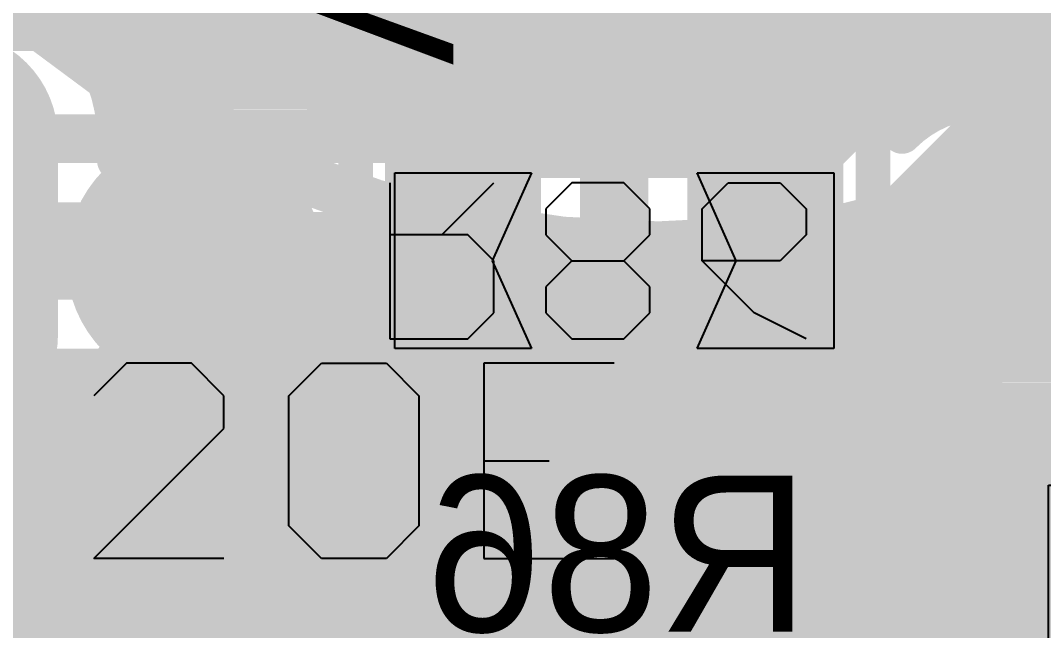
# Model space of a CAD drawing. Header units: millimetres. Extents: x 0.11 to 5.67, y 0.55 to 4.24.
# Drawn here: x 2.0229 to 2.2293, y 1.016 to 1.139 of the extents above; entities that cross this region are included whole.
import ezdxf

# ---------------------------------------------------------------- set-up
doc = ezdxf.new("R2010")
doc.units = ezdxf.units.MM
doc.header["$MEASUREMENT"] = 0
for name, color, linetype in [('BottomLayer', 5, 'Continuous'), ('BottomOverlay', 54, 'Continuous'), ('BottomPaste', 16, 'Continuous'), ('BottomSolder', 6, 'Continuous'), ('InternalPlane1', 76, 'Continuous'), ('InternalPlane2', 16, 'Continuous'), ('Mechanical3', 76, 'Continuous'), ('MultiLayer', 9, 'Continuous'), ('TopLayer', 1, 'Continuous'), ('TopOverlay', 2, 'Continuous'), ('ViaHoleLayer', 16, 'Continuous')]:
    doc.layers.add(name, color=color, linetype=linetype)

# ---------------------------------------------------------------- blocks, each defined once
blk = doc.blocks.new('SOT_23_GSD__B_30')
at = {"layer": 'BottomLayer', "const_width": 0.02807}
for points in [[(0.05731, 0.04232), (0.02633, 0.04232)], [(-0.03369, 0.00232), (-0.06467, 0.00232)], [(0.05731, -0.03768), (0.02633, -0.03768)]]:
    blk.add_lwpolyline(points, dxfattribs=at)
at = {"layer": 'BottomLayer', "const_width": 0.01404}
for points in [[(0.01931, 0.04232, 1), (0.03335, 0.04232, 1)], [(0.0503, 0.04232, 1), (0.06433, 0.04232, 1)], [(-0.07169, 0.00232, 1), (-0.05765, 0.00232, 1)], [(-0.0407, 0.00232, 1), (-0.02667, 0.00232, 1)], [(0.01931, -0.03768, 1), (0.03335, -0.03768, 1)], [(0.0503, -0.03768, 1), (0.06433, -0.03768, 1)]]:
    blk.add_lwpolyline(points, format="xyb", close=True, dxfattribs=at)
at = {"layer": 'BottomOverlay', "const_width": 0.01}
for points in [[(-0.02818, 0.06232), (-0.02818, 0.03232)], [(-0.02818, 0.06232), (0.01182, 0.06232)], [(0.02182, 0.01232), (0.02182, -0.00768)], [(-0.02818, -0.02768), (-0.02818, -0.05768)], [(-0.02818, -0.05768), (0.01182, -0.05768)]]:
    blk.add_lwpolyline(points, dxfattribs=at)
at = {"layer": 'BottomOverlay', "const_width": 0.005}
for points in [[(-0.03068, 0.06232, 1), (-0.02568, 0.06232, 1)], [(-0.03068, 0.06232, 1), (-0.02568, 0.06232, 1)], [(0.00932, 0.06232, 1), (0.01432, 0.06232, 1)], [(-0.03068, 0.03232, 1), (-0.02568, 0.03232, 1)], [(0.01932, 0.01232, 1), (0.02432, 0.01232, 1)], [(0.01932, -0.00768, 1), (0.02432, -0.00768, 1)], [(-0.03068, -0.02768, 1), (-0.02568, -0.02768, 1)], [(-0.03068, -0.05768, 1), (-0.02568, -0.05768, 1)], [(-0.03068, -0.05768, 1), (-0.02568, -0.05768, 1)], [(0.00932, -0.05768, 1), (0.01432, -0.05768, 1)]]:
    blk.add_lwpolyline(points, format="xyb", close=True, dxfattribs=at)
at = {"layer": 'BottomPaste', "const_width": 0.02807}
for points in [[(0.05731, 0.04232), (0.02633, 0.04232)], [(-0.03369, 0.00232), (-0.06467, 0.00232)], [(0.05731, -0.03768), (0.02633, -0.03768)]]:
    blk.add_lwpolyline(points, dxfattribs=at)
at = {"layer": 'BottomPaste', "const_width": 0.01404}
for points in [[(0.01931, 0.04232, 1), (0.03335, 0.04232, 1)], [(0.0503, 0.04232, 1), (0.06433, 0.04232, 1)], [(-0.07169, 0.00232, 1), (-0.05765, 0.00232, 1)], [(-0.0407, 0.00232, 1), (-0.02667, 0.00232, 1)], [(0.01931, -0.03768, 1), (0.03335, -0.03768, 1)], [(0.0503, -0.03768, 1), (0.06433, -0.03768, 1)]]:
    blk.add_lwpolyline(points, format="xyb", close=True, dxfattribs=at)
at = {"layer": 'BottomSolder', "const_width": 0.03201}
for points in [[(0.05731, 0.04232), (0.02633, 0.04232)], [(-0.03369, 0.00232), (-0.06467, 0.00232)], [(0.05731, -0.03768), (0.02633, -0.03768)]]:
    blk.add_lwpolyline(points, dxfattribs=at)
at = {"layer": 'BottomSolder', "const_width": 0.016}
for points in [[(0.01833, 0.04232, 1), (0.03433, 0.04232, 1)], [(0.04931, 0.04232, 1), (0.06532, 0.04232, 1)], [(-0.07267, 0.00232, 1), (-0.05667, 0.00232, 1)], [(-0.04169, 0.00232, 1), (-0.02568, 0.00232, 1)], [(0.01833, -0.03768, 1), (0.03433, -0.03768, 1)], [(0.04931, -0.03768, 1), (0.06532, -0.03768, 1)]]:
    blk.add_lwpolyline(points, format="xyb", close=True, dxfattribs=at)
at = {"layer": 'Mechanical3'}
for p, q in [((-0.05315, 0.00131), (-0.04659, 0.00787)), ((-0.04659, 0.00787), (-0.04003, 0.00131)), ((-0.03347, -0.0118), (-0.03347, 0.00787)), ((-0.03347, 0.00787), (-0.02363, 0.00787)), ((-0.02363, 0.00787), (-0.02035, 0.00459)), ((-0.00067, 0.00787), (-0.01379, 0.00787)), ((-0.01379, 0.00787), (-0.00067, -0.00525)), ((0.01573, 0.00787), (0.01573, -0.0118)), ((-0.02035, 0.00459), (-0.02035, -0.00852)), ((-0.05315, -0.0118), (-0.05315, 0.00131)), ((-0.04003, 0.00131), (-0.04003, -0.0118)), ((0.01573, -0.0118), (0.00589, -0.00197)), ((0.00589, -0.00197), (0.01901, -0.00197)), ((-0.00067, -0.00525), (-0.00067, -0.00852)), ((-0.02035, -0.00852), (-0.02363, -0.0118)), ((-0.01051, -0.0118), (-0.01379, -0.00852)), ((-0.00067, -0.00852), (-0.00395, -0.0118)), ((-0.02363, -0.0118), (-0.03347, -0.0118)), ((-0.00395, -0.0118), (-0.01051, -0.0118))]:
    blk.add_line(p, q, dxfattribs=at)
blk = doc.blocks.new('RC0603_B_32')
at = {"layer": 'BottomLayer'}
for points in [[(-0.04429, -0.01772), (-0.01673, -0.01772), (-0.04429, 0.01772), (-0.01673, 0.01772)], [(0.04427, 0.01772), (0.01671, 0.01772), (0.04427, -0.01772), (0.01671, -0.01772)]]:
    blk.add_solid(points, dxfattribs=at)
at = {"layer": 'BottomOverlay', "const_width": 0.00701}
for points in [[(-0.05217, -0.02559), (-0.05217, 0.02559)], [(-0.05217, 0.02559), (0.05217, 0.02559)], [(0.05217, -0.02559), (0.05217, 0.02559)], [(-0.05217, -0.02559), (0.05217, -0.02559)]]:
    blk.add_lwpolyline(points, dxfattribs=at)
at = {"layer": 'BottomOverlay', "const_width": 0.0035}
for points in [[(-0.05392, 0.02559, 1), (-0.05041, 0.02559, 1)], [(-0.05392, 0.02559, 1), (-0.05041, 0.02559, 1)], [(0.05041, 0.02559, 1), (0.05392, 0.02559, 1)], [(0.05041, 0.02559, 1), (0.05392, 0.02559, 1)], [(-0.05392, -0.02559, 1), (-0.05041, -0.02559, 1)], [(-0.05392, -0.02559, 1), (-0.05041, -0.02559, 1)], [(0.05041, -0.02559, 1), (0.05392, -0.02559, 1)], [(0.05041, -0.02559, 1), (0.05392, -0.02559, 1)]]:
    blk.add_lwpolyline(points, format="xyb", close=True, dxfattribs=at)
at = {"layer": 'BottomPaste'}
for p, q in [((-0.04429, -0.01772), (-0.04429, 0.01772)), ((-0.04429, 0.01772), (-0.01673, 0.01772)), ((-0.01673, 0.01772), (-0.02461, 0)), ((0.02458, 0), (0.01671, 0.01772)), ((0.01671, 0.01772), (0.04427, 0.01772)), ((0.04427, 0.01772), (0.04427, -0.01772)), ((-0.02461, 0), (-0.01673, -0.01772)), ((0.01671, -0.01772), (0.02458, 0)), ((-0.01673, -0.01772), (-0.04429, -0.01772)), ((0.04427, -0.01772), (0.01671, -0.01772))]:
    blk.add_line(p, q, dxfattribs=at)
at = {"layer": 'BottomSolder'}
for points in [[(-0.04626, -0.01969), (-0.01476, -0.01969), (-0.04626, 0.01969), (-0.01476, 0.01969)], [(0.04624, 0.01969), (0.01474, 0.01969), (0.04624, -0.01969), (0.01474, -0.01969)]]:
    blk.add_solid(points, dxfattribs=at)
at = {"layer": 'Mechanical3'}
for p, q in [((-0.04528, 0.01575), (-0.04528, -0.01574)), ((-0.03478, 0.00525), (-0.02429, 0.01575)), ((-0.00854, 0.01575), (-0.01379, 0.0105)), ((0.00195, 0.01575), (-0.00854, 0.01575)), ((0.0072, 0.0105), (0.00195, 0.01575)), ((0.0177, 0.0105), (0.02294, 0.01575)), ((0.02294, 0.01575), (0.03344, 0.01575)), ((0.03344, 0.01575), (0.03869, 0.0105)), ((-0.01379, 0.0105), (-0.01379, 0.00525)), ((0.0072, 0.00525), (0.0072, 0.0105)), ((0.0177, 0.00001), (0.0177, 0.0105)), ((0.03869, 0.0105), (0.03869, 0.00525)), ((-0.02953, 0.00525), (-0.04528, 0.00525)), ((-0.02429, 0.00001), (-0.02953, 0.00525)), ((-0.01379, 0.00525), (-0.00854, 0.00001)), ((0.00195, 0.00001), (0.0072, 0.00525)), ((0.03869, 0.00525), (0.03344, 0.00001)), ((-0.02429, -0.01049), (-0.02429, 0.00001)), ((-0.00854, 0.00001), (-0.01379, -0.00524)), ((-0.00854, 0.00001), (0.00195, 0.00001)), ((0.0072, -0.00524), (0.00195, 0.00001)), ((0.02819, -0.01049), (0.0177, 0.00001)), ((0.03344, 0.00001), (0.0177, 0.00001)), ((-0.01379, -0.00524), (-0.01379, -0.01049)), ((0.0072, -0.01049), (0.0072, -0.00524)), ((-0.02953, -0.01574), (-0.02429, -0.01049)), ((-0.01379, -0.01049), (-0.00854, -0.01574)), ((0.00195, -0.01574), (0.0072, -0.01049)), ((0.03869, -0.01574), (0.02819, -0.01049)), ((-0.04528, -0.01574), (-0.02953, -0.01574)), ((-0.00854, -0.01574), (0.00195, -0.01574))]:
    blk.add_line(p, q, dxfattribs=at)
blk = doc.blocks.new('CC0603_B_33')
at = {"layer": 'BottomLayer'}
for points in [[(-0.05315, -0.01772), (-0.01378, -0.01772), (-0.05315, 0.01772), (-0.01378, 0.01772)], [(0.05315, 0.01772), (0.01378, 0.01772), (0.05315, -0.01772), (0.01378, -0.01772)]]:
    blk.add_solid(points, dxfattribs=at)
at = {"layer": 'BottomOverlay', "const_width": 0.00701}
for points in [[(-0.06031, -0.02558, -0.201181), (-0.06035, 0.02547)], [(0.06042, 0.02547, -0.201181), (0.06038, -0.02558)]]:
    blk.add_lwpolyline(points, format="xyb", dxfattribs=at)
at = {"layer": 'BottomOverlay', "const_width": 0.0035}
for points in [[(-0.0621, 0.02547, 1), (-0.0586, 0.02547, 1)], [(-0.06172, 0.0255, 1), (-0.05821, 0.0255, 1)], [(0.05828, 0.0255, 1), (0.06179, 0.0255, 1)], [(0.05867, 0.02547, 1), (0.06217, 0.02547, 1)], [(-0.06206, -0.02558, 1), (-0.05856, -0.02558, 1)], [(-0.06179, -0.02559, 1), (-0.05829, -0.02559, 1)], [(0.05829, -0.02559, 1), (0.06179, -0.02559, 1)], [(0.05863, -0.02558, 1), (0.06213, -0.02558, 1)]]:
    blk.add_lwpolyline(points, format="xyb", close=True, dxfattribs=at)
at = {"layer": 'BottomOverlay', "const_width": 0.00701}
for points in [[(-0.05996, 0.0255), (0.06004, 0.0255)], [(-0.06004, -0.02559), (0.06004, -0.02559)]]:
    blk.add_lwpolyline(points, dxfattribs=at)
at = {"layer": 'BottomPaste'}
for p, q in [((-0.05315, -0.01772), (-0.05315, 0.01772)), ((-0.05315, 0.01772), (-0.01378, 0.01772)), ((-0.01378, 0.01772), (-0.02559, 0)), ((0.02559, 0), (0.01378, 0.01772)), ((0.01378, 0.01772), (0.05315, 0.01772)), ((0.05315, 0.01772), (0.05315, -0.01772)), ((-0.02559, 0), (-0.01378, -0.01772)), ((0.01378, -0.01772), (0.02559, 0)), ((-0.01378, -0.01772), (-0.05315, -0.01772)), ((0.05315, -0.01772), (0.01378, -0.01772))]:
    blk.add_line(p, q, dxfattribs=at)
at = {"layer": 'BottomSolder'}
for points in [[(-0.05512, -0.01969), (-0.01181, -0.01969), (-0.05512, 0.01969), (-0.01181, 0.01969)], [(0.05512, 0.01969), (0.01181, 0.01969), (0.05512, -0.01969), (0.01181, -0.01969)]]:
    blk.add_solid(points, dxfattribs=at)
at = {"layer": 'Mechanical3'}
for p, q in [((-0.0561, 0.0105), (-0.05085, 0.01575)), ((-0.05085, 0.01575), (-0.04036, 0.01575)), ((-0.04036, 0.01575), (-0.03511, 0.0105)), ((-0.01937, 0.01575), (-0.02462, 0.0105)), ((-0.00887, 0.01575), (-0.01937, 0.01575)), ((-0.00363, 0.0105), (-0.00887, 0.01575)), ((0.00687, 0.0105), (0.00687, 0.01575)), ((-0.0561, -0.01049), (-0.0561, 0.0105)), ((-0.02462, 0.0105), (-0.02462, 0.00525)), ((-0.00363, 0.00525), (-0.00363, 0.0105)), ((0.02786, -0.01049), (0.00687, 0.0105)), ((-0.02462, 0.00525), (-0.01937, 0.00001)), ((-0.00887, 0.00001), (-0.00363, 0.00525)), ((-0.01937, 0.00001), (-0.02462, -0.00524)), ((-0.01937, 0.00001), (-0.00887, 0.00001)), ((-0.00363, -0.00524), (-0.00887, 0.00001)), ((-0.02462, -0.00524), (-0.02462, -0.01049)), ((-0.00363, -0.01049), (-0.00363, -0.00524)), ((-0.05085, -0.01574), (-0.0561, -0.01049)), ((-0.03511, -0.01049), (-0.04036, -0.01574)), ((-0.02462, -0.01049), (-0.01937, -0.01574)), ((-0.00887, -0.01574), (-0.00363, -0.01049)), ((0.02786, -0.01574), (0.02786, -0.01049)), ((-0.04036, -0.01574), (-0.05085, -0.01574)), ((-0.01937, -0.01574), (-0.00887, -0.01574)), ((0.00687, -0.01574), (0.02786, -0.01574))]:
    blk.add_line(p, q, dxfattribs=at)
blk = doc.blocks.new('SMB_B_68')
at = {"layer": 'BottomLayer', "const_width": 0.01969}
for points in [[(-0.12008, 0.02165, 1), (-0.10039, 0.02165, 1)], [(-0.08071, 0.02165, 1), (-0.06102, 0.02165, 1)], [(0.06102, 0.02165, 1), (0.08071, 0.02165, 1)], [(0.10039, 0.02165, 1), (0.12008, 0.02165, 1)], [(-0.12008, -0.02165, 1), (-0.10039, -0.02165, 1)], [(-0.08071, -0.02165, 1), (-0.06102, -0.02165, 1)], [(0.06102, -0.02165, 1), (0.08071, -0.02165, 1)], [(0.10039, -0.02165, 1), (0.12008, -0.02165, 1)]]:
    blk.add_lwpolyline(points, format="xyb", close=True, dxfattribs=at)
at = {"layer": 'BottomLayer'}
for points in [[(-0.07087, -0.04134), (-0.07087, 0.04134), (-0.11024, -0.04134), (-0.11024, 0.04134)], [(0.11024, -0.04134), (0.11024, 0.04134), (0.07087, -0.04134), (0.07087, 0.04134)], [(-0.05118, -0.02165), (-0.05118, 0.02165), (-0.12992, -0.02165), (-0.12992, 0.02165)], [(0.12992, -0.02165), (0.12992, 0.02165), (0.05118, -0.02165), (0.05118, 0.02165)]]:
    blk.add_solid(points, dxfattribs=at)
at = {"layer": 'BottomOverlay'}
for points, const_width in [([(-0.11024, 0.0748), (-0.11024, 0.0561)], 0.00787), ([(-0.11024, 0.0748), (0.11024, 0.0748)], 0.00787), ([(0.11024, 0.0748), (0.11024, 0.0561)], 0.00787), ([(-0.03, 0.04), (-0.03, -0.04)], 0.005), ([(0.03, 0.04), (-0.03, 0)], 0.005), ([(0.03, 0.04), (0.03, -0.04)], 0.005), ([(-0.03, 0), (0.03, -0.04)], 0.005), ([(-0.11024, -0.0561), (-0.11024, -0.0748)], 0.00787), ([(0.11024, -0.0561), (0.11024, -0.0748)], 0.00787), ([(-0.11024, -0.0748), (0.11024, -0.0748)], 0.00787)]:
    blk.add_lwpolyline(points, dxfattribs=dict(at, const_width=const_width))
for points, const_width in [([(-0.1122, 0.0748, 1), (-0.10827, 0.0748, 1)], 0.00394), ([(-0.1122, 0.0748, 1), (-0.10827, 0.0748, 1)], 0.00394), ([(0.10827, 0.0748, 1), (0.1122, 0.0748, 1)], 0.00394), ([(0.10827, 0.0748, 1), (0.1122, 0.0748, 1)], 0.00394), ([(-0.1122, 0.0561, 1), (-0.10827, 0.0561, 1)], 0.00394), ([(0.10827, 0.0561, 1), (0.1122, 0.0561, 1)], 0.00394), ([(-0.03125, 0.04, 1), (-0.02875, 0.04, 1)], 0.0025), ([(0.02875, 0.04, 1), (0.03125, 0.04, 1)], 0.0025), ([(0.02875, 0.04, 1), (0.03125, 0.04, 1)], 0.0025), ([(-0.03125, 0, 1), (-0.02875, 0, 1)], 0.0025), ([(-0.03125, 0, 1), (-0.02875, 0, 1)], 0.0025), ([(-0.03125, -0.04, 1), (-0.02875, -0.04, 1)], 0.0025), ([(0.02875, -0.04, 1), (0.03125, -0.04, 1)], 0.0025), ([(0.02875, -0.04, 1), (0.03125, -0.04, 1)], 0.0025), ([(-0.1122, -0.0561, 1), (-0.10827, -0.0561, 1)], 0.00394), ([(0.10827, -0.0561, 1), (0.1122, -0.0561, 1)], 0.00394), ([(-0.1122, -0.0748, 1), (-0.10827, -0.0748, 1)], 0.00394), ([(-0.1122, -0.0748, 1), (-0.10827, -0.0748, 1)], 0.00394), ([(0.10827, -0.0748, 1), (0.1122, -0.0748, 1)], 0.00394), ([(0.10827, -0.0748, 1), (0.1122, -0.0748, 1)], 0.00394)]:
    blk.add_lwpolyline(points, format="xyb", close=True, dxfattribs=dict(at, const_width=const_width))
at = {"layer": 'BottomPaste', "const_width": 0.01969}
for points in [[(-0.12008, 0.02165, 1), (-0.10039, 0.02165, 1)], [(-0.08071, 0.02165, 1), (-0.06102, 0.02165, 1)], [(0.06102, 0.02165, 1), (0.08071, 0.02165, 1)], [(0.10039, 0.02165, 1), (0.12008, 0.02165, 1)], [(-0.12008, -0.02165, 1), (-0.10039, -0.02165, 1)], [(-0.08071, -0.02165, 1), (-0.06102, -0.02165, 1)], [(0.06102, -0.02165, 1), (0.08071, -0.02165, 1)], [(0.10039, -0.02165, 1), (0.12008, -0.02165, 1)]]:
    blk.add_lwpolyline(points, format="xyb", close=True, dxfattribs=at)
at = {"layer": 'BottomPaste'}
for points in [[(-0.07087, -0.04134), (-0.07087, 0.04134), (-0.11024, -0.04134), (-0.11024, 0.04134)], [(0.11024, -0.04134), (0.11024, 0.04134), (0.07087, -0.04134), (0.07087, 0.04134)], [(-0.05118, -0.02165), (-0.05118, 0.02165), (-0.12992, -0.02165), (-0.12992, 0.02165)], [(0.12992, -0.02165), (0.12992, 0.02165), (0.05118, -0.02165), (0.05118, 0.02165)]]:
    blk.add_solid(points, dxfattribs=at)
at = {"layer": 'BottomSolder', "const_width": 0.02165}
for points in [[(-0.12106, 0.02165, 1), (-0.09941, 0.02165, 1)], [(-0.08169, 0.02165, 1), (-0.06004, 0.02165, 1)], [(0.06004, 0.02165, 1), (0.08169, 0.02165, 1)], [(0.09941, 0.02165, 1), (0.12106, 0.02165, 1)], [(-0.12106, -0.02165, 1), (-0.09941, -0.02165, 1)], [(-0.08169, -0.02165, 1), (-0.06004, -0.02165, 1)], [(0.06004, -0.02165, 1), (0.08169, -0.02165, 1)], [(0.09941, -0.02165, 1), (0.12106, -0.02165, 1)]]:
    blk.add_lwpolyline(points, format="xyb", close=True, dxfattribs=at)
at = {"layer": 'BottomSolder'}
for points in [[(-0.07087, -0.04331), (-0.07087, 0.04331), (-0.11024, -0.04331), (-0.11024, 0.04331)], [(0.11024, -0.04331), (0.11024, 0.04331), (0.07087, -0.04331), (0.07087, 0.04331)], [(-0.04921, -0.02165), (-0.04921, 0.02165), (-0.13189, -0.02165), (-0.13189, 0.02165)], [(0.13189, -0.02165), (0.13189, 0.02165), (0.04921, -0.02165), (0.04921, 0.02165)]]:
    blk.add_solid(points, dxfattribs=at)
at = {"layer": 'Mechanical3'}
for p, q in [((-0.10532, -0.00131), (-0.0922, 0.01181)), ((-0.0922, 0.01181), (-0.07908, -0.00131)), ((-0.06596, -0.02755), (-0.06596, 0.01181)), ((-0.06596, 0.01181), (-0.04628, 0.01181)), ((-0.04628, 0.01181), (-0.03972, 0.00525)), ((-0.00036, 0.01181), (-0.0266, 0.01181)), ((-0.0266, 0.01181), (-0.00036, -0.01443)), ((0.01276, 0.01181), (0.02588, 0.01181)), ((0.02588, 0.01181), (0.01932, 0.01181)), ((0.01932, 0.01181), (0.01932, -0.02755)), ((-0.03972, 0.00525), (-0.03972, -0.02099)), ((-0.10532, -0.02755), (-0.10532, -0.00131)), ((-0.07908, -0.00131), (-0.07908, -0.02755)), ((-0.00036, -0.01443), (-0.00036, -0.02099)), ((-0.03972, -0.02099), (-0.04628, -0.02755)), ((-0.02004, -0.02755), (-0.0266, -0.02099)), ((-0.00036, -0.02099), (-0.00692, -0.02755)), ((0.01932, -0.02755), (0.01276, -0.02099)), ((-0.04628, -0.02755), (-0.06596, -0.02755)), ((-0.00692, -0.02755), (-0.02004, -0.02755))]:
    blk.add_line(p, q, dxfattribs=at)
blk = doc.blocks.new('CC16X10_CAP0_5_1__P________256')
at = {"layer": 'InternalPlane1', "const_width": 0.01181}
blk.add_lwpolyline([(0.24324, 0.02203, -0.240079), (0.24324, -0.02203)], format="xyb", dxfattribs=at)
at = {"layer": 'TopOverlay'}
for points, const_width in [([(0.29685, 0, 1), (-0.09685, 0, 1)], 0.01), ([(0.29435, 0, 1), (0.29935, 0, 1)], 0.005)]:
    blk.add_lwpolyline(points, format="xyb", close=True, dxfattribs=dict(at, const_width=const_width))

msp = doc.modelspace()

# ---------------------------------------------------------------- linework, layer by layer
at = {"layer": 'BottomLayer', "const_width": 0.00787}
for points in [[(2.00886, 1.14862, -0.414214), (2.04232, 1.11516)], [(2.20085, 1.11615, -0.198912), (2.21756, 1.12307)], [(2.20085, 1.11615, -0.198912), (2.21756, 1.12307)], [(2.04232, 1.11072, -0.270757), (2.06791, 1.11417)], [(2.22536, 1.07385, -0.198912), (2.20866, 1.06693)], [(2.22536, 1.07385, -0.198912), (2.20866, 1.06693)], [(2.04193, 1.07069, -0.302442), (2.01691, 1.04331)], [(2.06791, 1.06693, -0.275996), (2.04193, 1.07069)], [(2.08327, 1.04331, -0.198912), (2.09997, 1.03639)], [(2.08327, 1.04331, -0.198912), (2.09997, 1.03639)], [(2.21654, 1.02278, -0.145854), (2.21654, 1.03627)]]:
    msp.add_lwpolyline(points, format="xyb", dxfattribs=at)
at = {"layer": 'BottomLayer'}
for points, const_width in [([(2.03043, 1.14074), (2.26978, 1.14074)], 0.00787), ([(2.03725, 1.13287), (2.2589, 1.13287)], 0.00787), ([(2.04084, 1.125), (2.25423, 1.125)], 0.00787), ([(2.21756, 1.12307), (2.25356, 1.12307)], 0.00787), ([(2.08465, 1.12205), (2.13976, 1.12205)], 0.00787), ([(2.08465, 1.11417), (2.08465, 1.12205)], 0.00787), ([(2.13976, 1.05906), (2.13976, 1.12205)], 0.00787), ([(2.14565, 1.12205), (2.20076, 1.12205)], 0.00787), ([(2.14565, 1.05906), (2.14565, 1.12205)], 0.00787), ([(2.20076, 1.11606), (2.20076, 1.12205)], 0.00787), ([(2.04227, 1.11712), (2.08465, 1.11712)], 0.00787), ([(2.13976, 1.11712), (2.14565, 1.11712)], 0.00787), ([(2.04232, 1.11072), (2.04232, 1.11516)], 0.00787), ([(2.06791, 1.11417), (2.08465, 1.11417)], 0.00787), ([(2.13976, 1.10925), (2.14565, 1.10925)], 0.00787), ([(2.20866, 1.09055), (2.21756, 1.09944)], 0.01969), ([(2.21756, 1.09944), (2.28016, 1.09944)], 0.01969), ([(2.13976, 1.10137), (2.14565, 1.10137)], 0.00787), ([(2.05807, 1.09055), (2.1122, 1.09055)], 0.01969), ([(2.1732, 1.09055), (2.20866, 1.09055)], 0.01969), ([(2.13976, 1.0935), (2.14565, 1.0935)], 0.00787), ([(2.13976, 1.08563), (2.14565, 1.08563)], 0.00787), ([(2.13976, 1.07775), (2.14565, 1.07775)], 0.00787), ([(2.22734, 1.07582), (2.25356, 1.07582)], 0.00787), ([(2.13976, 1.06988), (2.14565, 1.06988)], 0.00787), ([(2.22009, 1.06988), (2.25541, 1.06988)], 0.00787), ([(2.06791, 1.06693), (2.08465, 1.06693)], 0.00787), ([(2.08465, 1.05906), (2.08465, 1.06693)], 0.00787), ([(2.20076, 1.06693), (2.20866, 1.06693)], 0.00787), ([(2.20076, 1.05906), (2.20076, 1.06693)], 0.00787), ([(2.03935, 1.062), (2.08465, 1.062)], 0.00787), ([(2.13976, 1.062), (2.14565, 1.062)], 0.00787), ([(2.20076, 1.062), (2.25541, 1.062)], 0.00787), ([(2.08465, 1.05906), (2.13976, 1.05906)], 0.00787), ([(2.14565, 1.05906), (2.20076, 1.05906)], 0.00787), ([(2.21654, 1.05906), (2.25541, 1.05906)], 0.00787), ([(2.21654, 1.03627), (2.21654, 1.05906)], 0.00787), ([(2.03437, 1.05413), (2.21654, 1.05413)], 0.00787), ([(2.0246, 1.04626), (2.21654, 1.04626)], 0.00787), ([(2.01691, 1.04331), (2.08327, 1.04331)], 0.00787), ([(2.0977, 1.03838), (2.21654, 1.03838)], 0.00787), ([(2.09997, 1.03639), (2.1275, 1.00886)], 0.00787), ([(2.10585, 1.03051), (2.21557, 1.03051)], 0.00787), ([(1.87992, 1.01968), (2.08327, 1.01968)], 0.01969), ([(2.08327, 1.01968), (2.13937, 0.96358)], 0.01969), ([(2.11373, 1.02263), (2.21654, 1.02263)], 0.00787), ([(2.21654, 0.99213), (2.21654, 1.02278)], 0.00787), ([(2.1216, 1.01476), (2.21654, 1.01476)], 0.00787)]:
    msp.add_lwpolyline(points, dxfattribs=dict(at, const_width=const_width))
for points, const_width in [([(2.02846, 1.14074, 1), (2.0324, 1.14074, 1)], 0.00394), ([(2.03528, 1.13287, 1), (2.03922, 1.13287, 1)], 0.00394), ([(2.03888, 1.125, 1), (2.04281, 1.125, 1)], 0.00394), ([(2.21559, 1.12307, 1), (2.21952, 1.12307, 1)], 0.00394), ([(2.21559, 1.12307, 1), (2.21952, 1.12307, 1)], 0.00394), ([(2.21559, 1.12307, 1), (2.21952, 1.12307, 1)], 0.00394), ([(2.08268, 1.12205, 1), (2.08661, 1.12205, 1)], 0.00394), ([(2.08268, 1.12205, 1), (2.08661, 1.12205, 1)], 0.00394), ([(2.1378, 1.12205, 1), (2.14173, 1.12205, 1)], 0.00394), ([(2.1378, 1.12205, 1), (2.14173, 1.12205, 1)], 0.00394), ([(2.14368, 1.12205, 1), (2.14761, 1.12205, 1)], 0.00394), ([(2.14368, 1.12205, 1), (2.14761, 1.12205, 1)], 0.00394), ([(2.1988, 1.12205, 1), (2.20273, 1.12205, 1)], 0.00394), ([(2.1988, 1.12205, 1), (2.20273, 1.12205, 1)], 0.00394), ([(2.0403, 1.11712, 1), (2.04423, 1.11712, 1)], 0.00394), ([(2.08268, 1.11712, 1), (2.08661, 1.11712, 1)], 0.00394), ([(2.1378, 1.11712, 1), (2.14173, 1.11712, 1)], 0.00394), ([(2.14368, 1.11712, 1), (2.14761, 1.11712, 1)], 0.00394), ([(2.04035, 1.11516, 1), (2.04429, 1.11516, 1)], 0.00394), ([(2.04035, 1.11516, 1), (2.04429, 1.11516, 1)], 0.00394), ([(2.1988, 1.11606, 1), (2.20273, 1.11606, 1)], 0.00394), ([(2.19888, 1.11615, 1), (2.20282, 1.11615, 1)], 0.00394), ([(2.19888, 1.11615, 1), (2.20282, 1.11615, 1)], 0.00394), ([(2.06594, 1.11417, 1), (2.06988, 1.11417, 1)], 0.00394), ([(2.06594, 1.11417, 1), (2.06988, 1.11417, 1)], 0.00394), ([(2.08268, 1.11417, 1), (2.08661, 1.11417, 1)], 0.00394), ([(2.08268, 1.11417, 1), (2.08661, 1.11417, 1)], 0.00394), ([(2.04035, 1.11072, 1), (2.04429, 1.11072, 1)], 0.00394), ([(2.04035, 1.11072, 1), (2.04429, 1.11072, 1)], 0.00394), ([(2.1378, 1.10925, 1), (2.14173, 1.10925, 1)], 0.00394), ([(2.14368, 1.10925, 1), (2.14761, 1.10925, 1)], 0.00394), ([(2.21263, 1.09944, 1), (2.22248, 1.09944, 1)], 0.00984), ([(2.21263, 1.09944, 1), (2.22248, 1.09944, 1)], 0.00984), ([(2.1378, 1.10137, 1), (2.14173, 1.10137, 1)], 0.00394), ([(2.14368, 1.10137, 1), (2.14761, 1.10137, 1)], 0.00394), ([(2.05217, 1.09055, 1), (2.06398, 1.09055, 1)], 0.01181), ([(2.05315, 1.09055, 1), (2.06299, 1.09055, 1)], 0.00984), ([(2.10728, 1.09055, 1), (2.11713, 1.09055, 1)], 0.00984), ([(2.16828, 1.09055, 1), (2.17813, 1.09055, 1)], 0.00984), ([(2.20374, 1.09055, 1), (2.21358, 1.09055, 1)], 0.00984), ([(2.20374, 1.09055, 1), (2.21358, 1.09055, 1)], 0.00984), ([(2.1378, 1.0935, 1), (2.14173, 1.0935, 1)], 0.00394), ([(2.14368, 1.0935, 1), (2.14761, 1.0935, 1)], 0.00394), ([(2.1378, 1.08563, 1), (2.14173, 1.08563, 1)], 0.00394), ([(2.14368, 1.08563, 1), (2.14761, 1.08563, 1)], 0.00394), ([(2.1378, 1.07775, 1), (2.14173, 1.07775, 1)], 0.00394), ([(2.14368, 1.07775, 1), (2.14761, 1.07775, 1)], 0.00394), ([(2.22537, 1.07582, 1), (2.22931, 1.07582, 1)], 0.00394), ([(2.2234, 1.07385, 1), (2.22733, 1.07385, 1)], 0.00394), ([(2.2234, 1.07385, 1), (2.22733, 1.07385, 1)], 0.00394), ([(2.03996, 1.07069, 1), (2.0439, 1.07069, 1)], 0.00394), ([(2.03996, 1.07069, 1), (2.0439, 1.07069, 1)], 0.00394), ([(2.1378, 1.06988, 1), (2.14173, 1.06988, 1)], 0.00394), ([(2.14368, 1.06988, 1), (2.14761, 1.06988, 1)], 0.00394), ([(2.21812, 1.06988, 1), (2.22206, 1.06988, 1)], 0.00394), ([(2.06594, 1.06693, 1), (2.06988, 1.06693, 1)], 0.00394), ([(2.06594, 1.06693, 1), (2.06988, 1.06693, 1)], 0.00394), ([(2.08268, 1.06693, 1), (2.08661, 1.06693, 1)], 0.00394), ([(2.08268, 1.06693, 1), (2.08661, 1.06693, 1)], 0.00394), ([(2.1988, 1.06693, 1), (2.20273, 1.06693, 1)], 0.00394), ([(2.1988, 1.06693, 1), (2.20273, 1.06693, 1)], 0.00394), ([(2.20669, 1.06693, 1), (2.21063, 1.06693, 1)], 0.00394), ([(2.20669, 1.06693, 1), (2.21063, 1.06693, 1)], 0.00394), ([(2.20669, 1.06693, 1), (2.21063, 1.06693, 1)], 0.00394), ([(2.03738, 1.062, 1), (2.04132, 1.062, 1)], 0.00394), ([(2.08268, 1.062, 1), (2.08661, 1.062, 1)], 0.00394), ([(2.1378, 1.062, 1), (2.14173, 1.062, 1)], 0.00394), ([(2.14368, 1.062, 1), (2.14761, 1.062, 1)], 0.00394), ([(2.1988, 1.062, 1), (2.20273, 1.062, 1)], 0.00394), ([(2.08268, 1.05906, 1), (2.08661, 1.05906, 1)], 0.00394), ([(2.08268, 1.05906, 1), (2.08661, 1.05906, 1)], 0.00394), ([(2.1378, 1.05906, 1), (2.14173, 1.05906, 1)], 0.00394), ([(2.1378, 1.05906, 1), (2.14173, 1.05906, 1)], 0.00394), ([(2.14368, 1.05906, 1), (2.14761, 1.05906, 1)], 0.00394), ([(2.14368, 1.05906, 1), (2.14761, 1.05906, 1)], 0.00394), ([(2.1988, 1.05906, 1), (2.20273, 1.05906, 1)], 0.00394), ([(2.1988, 1.05906, 1), (2.20273, 1.05906, 1)], 0.00394), ([(2.21457, 1.05906, 1), (2.2185, 1.05906, 1)], 0.00394), ([(2.21457, 1.05906, 1), (2.2185, 1.05906, 1)], 0.00394), ([(2.0324, 1.05413, 1), (2.03634, 1.05413, 1)], 0.00394), ([(2.21457, 1.05413, 1), (2.2185, 1.05413, 1)], 0.00394), ([(2.02263, 1.04626, 1), (2.02657, 1.04626, 1)], 0.00394), ([(2.21457, 1.04626, 1), (2.2185, 1.04626, 1)], 0.00394), ([(2.0813, 1.04331, 1), (2.08524, 1.04331, 1)], 0.00394), ([(2.0813, 1.04331, 1), (2.08524, 1.04331, 1)], 0.00394), ([(2.0813, 1.04331, 1), (2.08524, 1.04331, 1)], 0.00394), ([(2.09574, 1.03838, 1), (2.09967, 1.03838, 1)], 0.00394), ([(2.21457, 1.03838, 1), (2.2185, 1.03838, 1)], 0.00394), ([(2.098, 1.03639, 1), (2.10194, 1.03639, 1)], 0.00394), ([(2.098, 1.03639, 1), (2.10194, 1.03639, 1)], 0.00394), ([(2.098, 1.03639, 1), (2.10194, 1.03639, 1)], 0.00394), ([(2.21457, 1.03627, 1), (2.2185, 1.03627, 1)], 0.00394), ([(2.21457, 1.03627, 1), (2.2185, 1.03627, 1)], 0.00394), ([(2.10388, 1.03051, 1), (2.10782, 1.03051, 1)], 0.00394), ([(2.2136, 1.03051, 1), (2.21754, 1.03051, 1)], 0.00394), ([(2.07835, 1.01968, 1), (2.08819, 1.01968, 1)], 0.00984), ([(2.07835, 1.01968, 1), (2.08819, 1.01968, 1)], 0.00984), ([(2.11176, 1.02263, 1), (2.11569, 1.02263, 1)], 0.00394), ([(2.21457, 1.02278, 1), (2.2185, 1.02278, 1)], 0.00394), ([(2.21457, 1.02278, 1), (2.2185, 1.02278, 1)], 0.00394), ([(2.21457, 1.02263, 1), (2.2185, 1.02263, 1)], 0.00394), ([(2.11963, 1.01476, 1), (2.12357, 1.01476, 1)], 0.00394), ([(2.21457, 1.01476, 1), (2.2185, 1.01476, 1)], 0.00394)]:
    msp.add_lwpolyline(points, format="xyb", close=True, dxfattribs=dict(at, const_width=const_width))
at = {"layer": 'InternalPlane1', "const_width": 0.02591}
msp.add_lwpolyline([(2.04512, 1.09055, 1), (2.07102, 1.09055, 1)], format="xyb", close=True, dxfattribs=at)
at = {"layer": 'InternalPlane2', "const_width": 0.02591}
msp.add_lwpolyline([(2.04512, 1.09055, 1), (2.07102, 1.09055, 1)], format="xyb", close=True, dxfattribs=at)
at = {"layer": 'MultiLayer', "const_width": 0.01181}
msp.add_lwpolyline([(2.05217, 1.09055, 1), (2.06398, 1.09055, 1)], format="xyb", close=True, dxfattribs=at)
at = {"layer": 'TopLayer'}
for points, const_width in [([(2.17664, 1.12984), (2.54089, 1.49409)], 0.00984), ([(2.18398, 1.11213), (2.54823, 1.47638)], 0.00984), ([(2.1972, 1.0989), (2.47775, 1.37945)], 0.00787), ([(1.83268, 1.1378), (2.11856, 1.1378)], 0.00984), ([(2.11856, 1.1378), (2.12651, 1.12984)], 0.00984), ([(2.23117, 1.13287), (2.29437, 1.13287)], 0.00787), ([(2.12651, 1.12984), (2.17664, 1.12984)], 0.00984), ([(2.22329, 1.125), (2.29626, 1.125)], 0.00787), ([(2.21542, 1.11712), (2.30142, 1.11712)], 0.00787), ([(1.89712, 1.11516), (2.11614, 1.11516)], 0.00984), ([(2.11614, 1.11516), (2.11917, 1.11213)], 0.00984), ([(2.11917, 1.11213), (2.18398, 1.11213)], 0.00984), ([(2.20755, 1.10925), (2.33661, 1.10925)], 0.00787), ([(2.19967, 1.10137), (2.33661, 1.10137)], 0.00787), ([(1.9065, 1.09252), (2.0561, 1.09252)], 0.01969), ([(2.0561, 1.09252), (2.05807, 1.09055)], 0.01969), ([(2.08297, 1.09646), (2.10896, 1.09646)], 0.00787), ([(2.08349, 1.0935), (2.1175, 1.0935)], 0.00787), ([(2.11917, 1.09343), (2.18398, 1.09343)], 0.00787), ([(2.18565, 1.0935), (2.33661, 1.0935)], 0.00787), ([(2.08318, 1.08563), (2.33661, 1.08563)], 0.00787), ([(2.08023, 1.07775), (2.33661, 1.07775)], 0.00787), ([(2.07315, 1.06988), (2.24742, 1.06988)], 0.00787), ([(1.93159, 1.0689), (2.04443, 1.0689)], 0.00787), ([(1.93543, 1.062), (2.24108, 1.062)], 0.00787), ([(1.93699, 1.05413), (2.23849, 1.05413)], 0.00787), ([(1.93606, 1.04626), (2.23819, 1.04626)], 0.00787), ([(1.93504, 1.03838), (2.23819, 1.03838)], 0.00787), ([(1.93504, 1.03051), (2.23819, 1.03051)], 0.00787), ([(1.93504, 1.02263), (2.23819, 1.02263)], 0.00787), ([(1.93504, 1.01476), (2.23819, 1.01476)], 0.00787)]:
    msp.add_lwpolyline(points, dxfattribs=dict(at, const_width=const_width))
for points, const_width in [([(2.1161, 1.1378, 1), (2.12102, 1.1378, 1)], 0.00492), ([(2.1161, 1.1378, 1), (2.12102, 1.1378, 1)], 0.00492), ([(2.2292, 1.13287, 1), (2.23314, 1.13287, 1)], 0.00394), ([(2.12405, 1.12984, 1), (2.12897, 1.12984, 1)], 0.00492), ([(2.12405, 1.12984, 1), (2.12897, 1.12984, 1)], 0.00492), ([(2.17418, 1.12984, 1), (2.1791, 1.12984, 1)], 0.00492), ([(2.17418, 1.12984, 1), (2.1791, 1.12984, 1)], 0.00492), ([(2.22133, 1.125, 1), (2.22526, 1.125, 1)], 0.00394), ([(2.21345, 1.11712, 1), (2.21739, 1.11712, 1)], 0.00394), ([(2.11368, 1.11516, 1), (2.1186, 1.11516, 1)], 0.00492), ([(2.11368, 1.11516, 1), (2.1186, 1.11516, 1)], 0.00492), ([(2.11671, 1.11213, 1), (2.12163, 1.11213, 1)], 0.00492), ([(2.11671, 1.11213, 1), (2.12163, 1.11213, 1)], 0.00492), ([(2.18152, 1.11213, 1), (2.18644, 1.11213, 1)], 0.00492), ([(2.18152, 1.11213, 1), (2.18644, 1.11213, 1)], 0.00492), ([(2.20558, 1.10925, 1), (2.20952, 1.10925, 1)], 0.00394), ([(2.1977, 1.10137, 1), (2.20164, 1.10137, 1)], 0.00394), ([(2.05118, 1.09252, 1), (2.06102, 1.09252, 1)], 0.00984), ([(2.05118, 1.09252, 1), (2.06102, 1.09252, 1)], 0.00984), ([(2.05217, 1.09055, 1), (2.06398, 1.09055, 1)], 0.01181), ([(2.19523, 1.0989, 1), (2.19917, 1.0989, 1)], 0.00394), ([(2.19523, 1.0989, 1), (2.19917, 1.0989, 1)], 0.00394), ([(2.19523, 1.0989, 1), (2.19917, 1.0989, 1)], 0.00394), ([(2.05315, 1.09055, 1), (2.06299, 1.09055, 1)], 0.00984), ([(2.081, 1.09646, 1), (2.08494, 1.09646, 1)], 0.00394), ([(2.081, 1.09646, 1), (2.08494, 1.09646, 1)], 0.00394), ([(2.107, 1.09646, 1), (2.11093, 1.09646, 1)], 0.00394), ([(2.107, 1.09646, 1), (2.11093, 1.09646, 1)], 0.00394), ([(2.107, 1.09646, 1), (2.11093, 1.09646, 1)], 0.00394), ([(2.08152, 1.0935, 1), (2.08546, 1.0935, 1)], 0.00394), ([(2.11553, 1.0935, 1), (2.11947, 1.0935, 1)], 0.00394), ([(2.1172, 1.09343, 1), (2.12114, 1.09343, 1)], 0.00394), ([(2.1172, 1.09343, 1), (2.12114, 1.09343, 1)], 0.00394), ([(2.1172, 1.09343, 1), (2.12114, 1.09343, 1)], 0.00394), ([(2.18201, 1.09343, 1), (2.18595, 1.09343, 1)], 0.00394), ([(2.18201, 1.09343, 1), (2.18595, 1.09343, 1)], 0.00394), ([(2.18201, 1.09343, 1), (2.18595, 1.09343, 1)], 0.00394), ([(2.18368, 1.0935, 1), (2.18762, 1.0935, 1)], 0.00394), ([(2.08169, 1.09055, 1), (2.08563, 1.09055, 1)], 0.00394), ([(2.08169, 1.09055, 1), (2.08563, 1.09055, 1)], 0.00394), ([(2.08121, 1.08563, 1), (2.08515, 1.08563, 1)], 0.00394), ([(2.07826, 1.07775, 1), (2.0822, 1.07775, 1)], 0.00394), ([(2.07119, 1.06988, 1), (2.07512, 1.06988, 1)], 0.00394), ([(2.04246, 1.0689, 1), (2.0464, 1.0689, 1)], 0.00394), ([(2.04246, 1.0689, 1), (2.0464, 1.0689, 1)], 0.00394)]:
    msp.add_lwpolyline(points, format="xyb", close=True, dxfattribs=dict(at, const_width=const_width))
at = {"layer": 'TopLayer', "const_width": 0.00787}
for points in [[(2.1972, 1.0989, -0.198912), (2.18398, 1.09343)], [(2.1972, 1.0989, -0.198912), (2.18398, 1.09343)], [(2.08297, 1.09646, -0.058284), (2.08366, 1.09055)], [(2.11917, 1.09343, -0.145357), (2.10896, 1.09646)], [(2.11917, 1.09343, -0.145357), (2.10896, 1.09646)], [(2.08366, 1.09055, -0.590246), (2.04443, 1.0689)]]:
    msp.add_lwpolyline(points, format="xyb", dxfattribs=at)
at = {"layer": 'TopOverlay'}
for p, q in [((2.04428, 1.06987), (2.03772, 1.06331)), ((2.0574, 1.06987), (2.04428, 1.06987)), ((2.06396, 1.06331), (2.0574, 1.06987)), ((2.07708, 1.06331), (2.08364, 1.06987)), ((2.08364, 1.06987), (2.09676, 1.06987)), ((2.09676, 1.06987), (2.10331, 1.06331)), ((2.14267, 1.06987), (2.11643, 1.06987)), ((2.11643, 1.06987), (2.11643, 1.03051)), ((2.06396, 1.05675), (2.06396, 1.06331)), ((2.07708, 1.03707), (2.07708, 1.06331)), ((2.10331, 1.06331), (2.10331, 1.03707)), ((2.03772, 1.03051), (2.06396, 1.05675)), ((2.11643, 1.05019), (2.12955, 1.05019)), ((2.08364, 1.03051), (2.07708, 1.03707)), ((2.10331, 1.03707), (2.09676, 1.03051)), ((2.06396, 1.03051), (2.03772, 1.03051)), ((2.09676, 1.03051), (2.08364, 1.03051)), ((2.11643, 1.03051), (2.14267, 1.03051))]:
    msp.add_line(p, q, dxfattribs=at)
at = {"layer": 'ViaHoleLayer', "const_width": 0.00591}
msp.add_lwpolyline([(2.05512, 1.09055, 1), (2.06102, 1.09055, 1)], format="xyb", close=True, dxfattribs=at)

# ---------------------------------------------------------------- block references
for name, p, rotation in [('CC16X10_CAP0_5_1__P________256', (2.15157, 1.39035), 270), ('SMB_B_68', (1.9872, 1.18602), 90), ('SOT_23_GSD__B_30', (2.28248, 1.14862), 90), ('RC0603_B_32', (2.14272, 1.09055), 360), ('CC0603_B_33', (2.24803, 0.99213), 90)]:
    msp.add_blockref(name, p, dxfattribs=dict(rotation=rotation))

# ---------------------------------------------------------------- texts
at = {"layer": 'BottomOverlay', "text_generation_flag": 2}
msp.add_text('VD21', height=0.031496, rotation=270, dxfattribs=at).set_placement((2.07874, 1.12992))
msp.add_text('R86', height=0.031496, dxfattribs=at).set_placement((2.18209, 1.01575))

doc.saveas('drawing.dxf')
